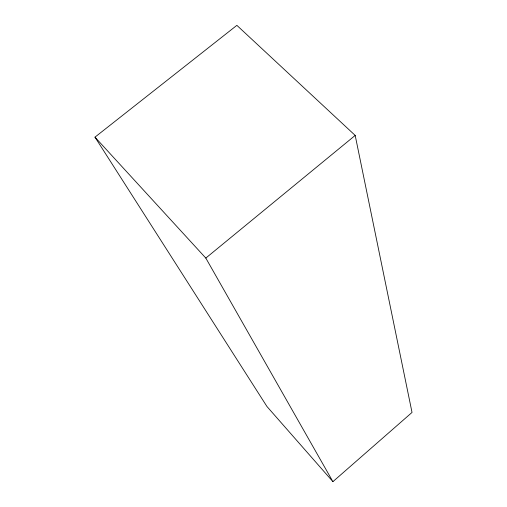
<?xml version="1.0" encoding="UTF-8"?>
<svg xmlns="http://www.w3.org/2000/svg" width="507" height="507" viewBox="0 0 507 507"><rect width="100%" height="100%" fill="white"/><g stroke="black" fill="none" stroke-linecap="round" stroke-linejoin="round"><path stroke-width="0.76" d="M332.909 481.65L412.026 412.438L355.192 135.42L236.864 25.35L94.974 137.15L266.916 406.456L332.909 481.65L205.817 258.088L94.974 137.15M205.817 258.088L355.192 135.42"/></g></svg>
